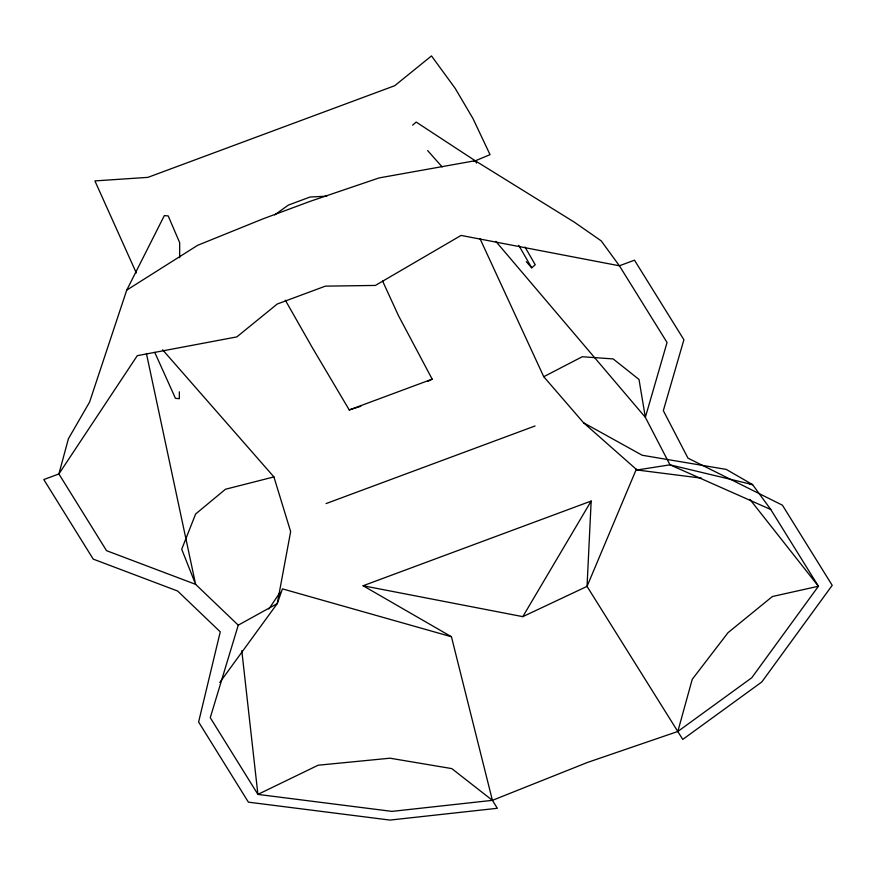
<?xml version="1.0" encoding="UTF-8"?>
<svg xmlns="http://www.w3.org/2000/svg" width="876" height="876" viewBox="0 0 876 876"><rect width="100%" height="100%" fill="white"/><g stroke="black" fill="none" stroke-linecap="round" stroke-linejoin="round"><path stroke-width="1.31" d="M179.35 391.835L179.339 398.679L175.463 398.361L154.734 352.338M179.646 257.741L179.679 242.685L168.203 215.912L164.338 215.606L126.724 290.131L89.593 402.051L68.405 438.756L58.889 473.949L106.533 550.675L195.622 584.347L238.25 625.168L210.262 717.685L257.905 794.401L391.977 811.384L492.4 800.346L587.588 762.405L677.827 731.482L751.75 677.772L818.425 586.241L770.77 509.514L752.583 484.614L726.248 469.405L642.207 455.257L583.602 422.801L543.744 376.713L479.917 238.469M591.169 501.05L587.04 586.383L682.754 739.421L761.792 681.988L832.2 585.343L782.421 505.189L687.967 458.148L663.329 410.647L683.904 339.746L634.487 260.183L619.398 265.789L461.083 235.425L375.399 285.434L325.357 286.145L277.254 304.016L236.816 336.91L137.291 355.667L58.889 473.949L43.8 479.555L93.217 559.118L177.642 591.026L220.259 631.848L198.611 722.01L248.39 802.153L389.951 820.078L497.327 808.285L492.4 800.346L451.436 636.742L363.091 585.748L591.169 501.05L522.797 616.649L363.091 585.748M677.827 731.482L692.237 679.316L728.033 632.669L772.38 596.523L818.425 586.241L749.922 499.419M636.37 469.131L587.04 586.383L522.797 616.649M268.833 609.039L280.167 592.231M219.777 682.492L277.254 603.597L282.433 588.869L451.436 636.742M412.662 125.126L416.177 122.071L475.175 160.724L574.196 222.077L601.21 240.878L619.398 265.789L667.052 342.505L645.349 417.337L669.976 464.827L770.77 509.514M526.29 261.694L531.721 267.815L535.236 264.749L524.998 247.021M274.604 214.916L288.456 205.05L310.071 197.023L326.803 196.158M126.724 290.131L197.615 245.324L263.019 218.847L310.312 201.283L379.155 177.905L475.175 160.724L476.533 163.089M238.25 625.168L277.254 603.597L290.646 531.601L273.914 476.916L162.607 349.787M543.744 376.713L582.244 356.751L613.156 358.919L638.998 379.439L645.349 417.337L495.816 241.382M427.816 381.378L432.175 379.144L398.427 315.557L382.593 281.054M473.752 161.469L490.034 154.658L472.985 118.578L455.137 88.29L431.496 55.922L394.748 85.695L147.945 177.357L94.904 180.916L136.317 272.962M285.324 300.194L312.272 347.553L349.25 409.946L432.175 379.144M326.069 503.58L535.061 425.966M349.25 409.946L360.813 406.278M273.914 476.916L225.45 489.257L195.633 513.982L181.715 549.263L195.622 584.347L146.423 353.51M583.602 422.801L637.027 469.985L669.976 464.827L752.583 484.614L749.9 484.275M637.027 469.985L701.523 478.154M492.4 800.346L451.797 768.602L389.995 758.2L318.141 765.219L257.905 794.401L241.798 650.726M427.663 150.595L442.139 166.9M518.756 245.346L531.721 267.815"/></g></svg>
